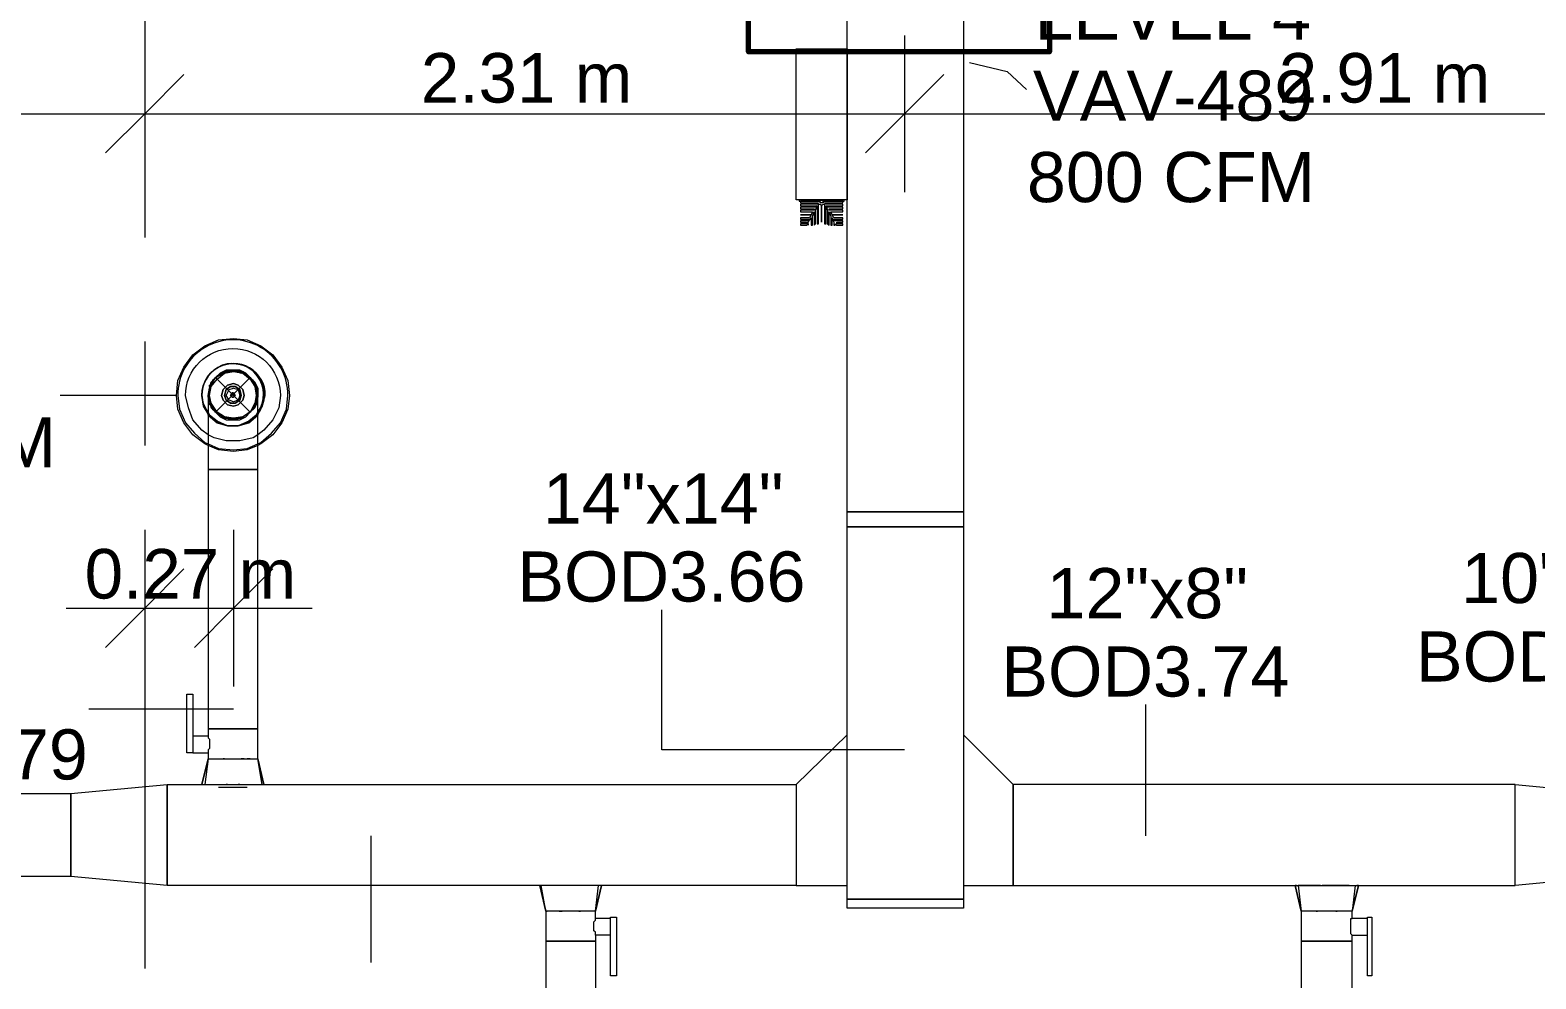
# Model space of a CAD drawing. Header units: metres. Extents: x 29 to 268, y -7 to 151.
# Drawn here: x 46.357 to 50.935, y 11.633 to 14.518 of the extents above; entities that cross this region are included whole.
import ezdxf

# ---------------------------------------------------------------- set-up
doc = ezdxf.new("R2010")
doc.units = ezdxf.units.M
doc.layers.add('HVAC - Ductos', color=5, linetype='Continuous', lineweight=50)
doc.layers.add('PDF2_Geometry', color=7, linetype='Continuous', true_color=0xaaaaaa)
doc.layers.add('PDF2_Text', color=7, linetype='Continuous')
doc.styles.add('PDF Helvetica', font='')
doc.styles.get('PDF Helvetica').set_extended_font_data('Helvetica')

msp = doc.modelspace()

# ---------------------------------------------------------------- linework, layer by layer
at = {"layer": 'HVAC - Ductos', "lineweight": 0}
for points in [[(49.1945, 14.8777), (49.1945, 13.0535), (48.8416, 13.0535), (48.8416, 14.8777)], [(48.6858, 14.4607), (48.8416, 14.4607), (48.8416, 14.0023), (48.6858, 14.0023)], [(48.7636, 14.0023), (48.7682, 13.9977), (48.7682, 13.9931), (48.7636, 13.9931), (48.7591, 13.9931), (48.7591, 13.9977)], [(46.8982, 13.4065), (46.9028, 13.4294), (46.9074, 13.4477), (46.9212, 13.4615), (46.9349, 13.4752), (46.9532, 13.4844), (46.9762, 13.4844), (46.9945, 13.4844), (47.0128, 13.4752), (47.0266, 13.4615), (47.0403, 13.4477), (47.0495, 13.4294), (47.0495, 13.4065), (47.0495, 13.4019), (47.0495, 13.4065), (47.0495, 13.4294), (47.0403, 13.4477), (47.0266, 13.4615), (47.0128, 13.4752), (46.9945, 13.4844), (46.9762, 13.4844), (46.9532, 13.4844), (46.9349, 13.4752), (46.9212, 13.4615), (46.9074, 13.4477), (46.9028, 13.4294), (46.8982, 13.4065), (46.8982, 13.4019)], [(47.0403, 13.3835), (47.0266, 13.3561), (47.0036, 13.3423), (46.9762, 13.3377), (46.9486, 13.3423), (46.9258, 13.3561), (46.9074, 13.3835), (46.9028, 13.4065), (46.9074, 13.434), (46.9258, 13.4569), (46.9486, 13.4752), (46.9762, 13.4798), (47.0036, 13.4752), (47.0266, 13.4569), (47.0403, 13.434), (47.0449, 13.4065)], [(46.944, 13.4248), (46.9394, 13.4065), (46.944, 13.4248), (46.9578, 13.4386), (46.9762, 13.4431), (46.9899, 13.4386), (47.0036, 13.4248), (47.0082, 13.4065), (47.0036, 13.4248), (46.9899, 13.4386), (46.9762, 13.4431), (46.9578, 13.4386)], [(46.9532, 13.4248), (46.9486, 13.4065), (46.9532, 13.4248), (46.967, 13.434), (46.9808, 13.434), (46.9945, 13.4248), (46.9991, 13.4065), (46.9945, 13.4248), (46.9808, 13.434), (46.967, 13.434)], [(46.9899, 13.3927), (46.9762, 13.3881), (46.9624, 13.3927), (46.9532, 13.4065), (46.9624, 13.4248), (46.9762, 13.4294), (46.9899, 13.4248), (46.9945, 13.4065)], [(46.9716, 13.4111), (46.967, 13.4065), (46.9716, 13.4157), (46.9762, 13.4157), (46.9808, 13.4065), (46.9762, 13.4111)], [(46.8799, 13.4065), (46.8845, 13.3744), (46.8982, 13.3515), (46.8845, 13.3744)], [(47.0036, 13.3927), (47.0082, 13.4065), (47.0036, 13.3927), (46.9899, 13.3789), (46.9762, 13.3744), (46.9578, 13.3789), (46.944, 13.3927), (46.9394, 13.4065), (46.944, 13.3927), (46.9578, 13.3789), (46.9762, 13.3744), (46.9899, 13.3789)], [(46.9945, 13.3927), (46.9991, 13.4065), (46.9945, 13.3927), (46.9808, 13.3835), (46.967, 13.3835), (46.9532, 13.3927), (46.9486, 13.4065), (46.9532, 13.3927), (46.967, 13.3835), (46.9808, 13.3835)], [(46.9762, 13.4019), (46.9808, 13.4065), (46.9762, 13.4019), (46.9716, 13.4019), (46.967, 13.4065), (46.9716, 13.4019)], [(46.9028, 13.3469), (46.9258, 13.3285), (46.9578, 13.3148), (46.9899, 13.3148), (47.022, 13.3285), (47.0449, 13.3469), (47.0495, 13.3561), (47.0449, 13.3469), (47.022, 13.3285), (46.9899, 13.3148), (46.9578, 13.3148), (46.9258, 13.3285), (46.9028, 13.3469), (46.8982, 13.3561)], [(47.0495, 13.3469), (47.022, 13.3239), (46.9899, 13.3148), (46.9578, 13.3148), (46.9258, 13.3239), (46.8982, 13.3469), (46.8982, 13.3515), (46.8982, 13.3469), (46.9258, 13.3239), (46.9578, 13.3148), (46.9899, 13.3148), (47.022, 13.3239), (47.0495, 13.3469), (47.0495, 13.3515)], [(48.8416, 13.0077), (48.8416, 13.0535), (49.1945, 13.0535), (49.1945, 13.0077)], [(49.1945, 13.0077), (49.1945, 11.8756), (48.8416, 11.8756), (48.8416, 13.0077)], [(46.834, 12.4989), (46.8524, 12.4989), (46.8524, 12.3202), (46.834, 12.3202)], [(49.3458, 11.9169), (50.872, 11.9169), (50.872, 12.2239), (49.3458, 12.2239), (49.3458, 11.9169), (49.3458, 12.2239), (49.1945, 12.3752), (49.1945, 11.9169)], [(46.9486, 12.3019), (46.944, 12.3019)], [(47.0082, 12.3019), (47.0036, 12.3019), (46.9991, 12.3019), (47.0036, 12.3019)], [(47.0266, 12.3019), (47.0174, 12.3019)], [(46.7744, 11.9169), (46.4812, 11.9444), (46.4812, 12.1965), (46.7744, 12.2239)], [(50.872, 11.9169), (50.872, 12.2239), (51.1608, 12.1965), (51.1608, 11.9444)], [(46.4812, 11.9444), (43.0986, 11.9444), (43.0986, 12.1965), (46.4812, 12.1965)], [(50.2074, 11.9169), (50.2028, 11.9169)], [(48.8416, 11.8756), (49.1945, 11.8756), (49.1945, 11.8481), (48.8416, 11.8481)], [(47.9662, 11.8389), (47.9708, 11.8389), (47.9753, 11.8389), (47.9708, 11.8389)], [(48.0258, 11.8389), (48.0304, 11.8389)], [(48.1403, 11.6419), (48.122, 11.6419), (48.122, 11.8206), (48.1403, 11.8206)], [(50.267, 11.8389), (50.2716, 11.8389)], [(50.3266, 11.8389), (50.3312, 11.8389)], [(50.4366, 11.6419), (50.4228, 11.6419), (50.4228, 11.8206), (50.4366, 11.8206)]]:
    msp.add_lwpolyline(points, close=True, dxfattribs=at)
for points in [[(46.7057, 14.5019), (46.7057, 14.2636), (46.7057, 14.0252)], [(49.0158, 14.5019), (49.0158, 14.2636), (49.0158, 14.0252)], [(46.8249, 14.3827), (46.7057, 14.2636), (46.5866, 14.1444)], [(49.1349, 14.3827), (49.0158, 14.2636), (48.8966, 14.1444)], [(49.2128, 14.4194), (49.3274, 14.3919), (49.387, 14.3369)], [(41.8703, 14.2636), (43.3094, 14.2636), (46.7057, 14.2636), (49.0158, 14.2636), (52.1645, 14.2636)], [(48.6949, 14.0023), (48.6949, 13.9977), (48.7591, 13.9977), (48.7545, 13.9977), (48.6995, 13.9977), (48.6995, 13.9931), (48.7545, 13.9931), (48.7499, 13.9886), (48.6995, 13.9886), (48.6995, 13.984), (48.7499, 13.984), (48.7454, 13.9794), (48.6995, 13.9794), (48.6995, 13.9748), (48.7408, 13.9748), (48.7408, 13.9702), (48.6995, 13.9702), (48.6995, 13.9657), (48.7362, 13.9657), (48.7316, 13.9565), (48.6995, 13.9565), (48.7316, 13.9565), (48.727, 13.9473), (48.6995, 13.9473), (48.6995, 13.9427), (48.727, 13.9427), (48.7224, 13.9381), (48.6995, 13.9381), (48.6995, 13.9335), (48.7178, 13.9335), (48.7178, 13.9289), (48.6995, 13.9289), (48.6995, 13.9244), (48.7178, 13.9244), (48.7224, 13.9289), (48.7224, 13.9244), (48.7224, 13.9335), (48.7316, 13.9473), (48.7316, 13.9244), (48.7362, 13.9244), (48.7362, 13.9519), (48.7408, 13.9657), (48.7408, 13.9244), (48.7454, 13.9289), (48.7454, 13.9702), (48.7499, 13.984), (48.7499, 13.9289), (48.7545, 13.9289), (48.7545, 13.9886), (48.7591, 13.9886), (48.7636, 13.984), (48.7636, 13.9335), (48.7636, 13.984), (48.7682, 13.9886), (48.7728, 13.9886), (48.7728, 13.9289), (48.7774, 13.9289), (48.7774, 13.984), (48.782, 13.9702), (48.782, 13.9289), (48.7866, 13.9244), (48.7866, 13.9657), (48.7912, 13.9519), (48.7912, 13.9244), (48.7958, 13.9244), (48.7958, 13.9473), (48.8004, 13.9335), (48.8004, 13.9244), (48.8049, 13.9244), (48.8049, 13.9289), (48.8095, 13.9244), (48.8278, 13.9244), (48.8278, 13.9289), (48.8095, 13.9289), (48.8095, 13.9335), (48.8278, 13.9335), (48.8278, 13.9381), (48.8049, 13.9381), (48.8004, 13.9427), (48.8278, 13.9427), (48.8278, 13.9473), (48.8004, 13.9473), (48.7958, 13.9565), (48.8278, 13.9565), (48.7958, 13.9565), (48.7912, 13.9657), (48.8278, 13.9657), (48.8278, 13.9702), (48.7866, 13.9702), (48.7866, 13.9748), (48.8278, 13.9748), (48.8278, 13.9794), (48.782, 13.9794), (48.7774, 13.984), (48.8278, 13.984), (48.8278, 13.9886), (48.7774, 13.9886), (48.7728, 13.9931), (48.8278, 13.9931), (48.8278, 13.9977), (48.7728, 13.9977), (48.7682, 13.9977), (48.8324, 13.9977), (48.8324, 14.0023)], [(46.8982, 13.2552), (46.889, 13.2598), (46.8524, 13.2873), (46.8249, 13.3239), (46.8066, 13.3652), (46.802, 13.4065), (46.8066, 13.4523), (46.8249, 13.4935), (46.8524, 13.5302), (46.889, 13.5577), (46.9303, 13.5761), (46.9762, 13.5807), (47.0174, 13.5761), (47.0586, 13.5577), (47.0953, 13.5302), (47.1228, 13.4935), (47.1412, 13.4523), (47.1458, 13.4065), (47.1412, 13.3652), (47.1228, 13.3239), (47.0953, 13.2873), (47.0586, 13.2598), (47.0495, 13.2552)], [(46.8982, 13.4019), (46.9028, 13.3881), (46.9074, 13.3698), (46.9212, 13.3561), (46.9349, 13.3423), (46.9532, 13.3331), (46.9762, 13.3331), (46.9486, 13.3377), (46.944, 13.3377), (46.944, 13.3423), (46.9212, 13.3561), (46.912, 13.3698), (46.9028, 13.3881), (46.9028, 13.4065), (46.9028, 13.4294), (46.912, 13.4477), (46.9212, 13.4615), (46.9394, 13.4707), (46.9532, 13.4798), (46.9762, 13.4844), (46.9945, 13.4798), (47.0128, 13.4707), (47.0266, 13.4615), (47.0403, 13.4477), (47.0449, 13.4294), (47.0495, 13.4065), (47.0449, 13.3881), (47.0403, 13.3698), (47.0266, 13.3561), (47.0128, 13.3469), (46.9945, 13.3377), (46.9762, 13.3331), (46.9532, 13.3377), (46.9394, 13.3469), (46.9212, 13.3561), (46.9074, 13.3789), (46.9028, 13.3789), (46.9028, 13.3835)], [(46.9074, 13.4386), (46.9212, 13.4615), (46.944, 13.4752)], [(46.944, 13.4752), (46.944, 13.4798), (46.9486, 13.4798)], [(46.9486, 13.4752), (46.9762, 13.4844), (46.9991, 13.4752)], [(46.9991, 13.4798), (47.0036, 13.4798), (47.0082, 13.4752)], [(47.0036, 13.4752), (47.0266, 13.4615), (47.0403, 13.4386)], [(46.9028, 13.434), (46.9028, 13.4386), (46.9074, 13.4386)], [(46.9074, 13.3835), (46.9028, 13.4065), (46.9074, 13.434)], [(47.0449, 13.4386), (47.0449, 13.434)], [(47.0449, 13.434), (47.0495, 13.4065), (47.0449, 13.3835), (47.0449, 13.3789)], [(46.802, 13.4065), (46.4491, 13.4065)], [(46.8982, 13.4065), (46.8982, 13.4019), (46.8982, 13.3835), (46.8982, 13.3515), (46.8982, 13.3148), (46.8982, 13.269), (46.8982, 13.2139), (46.8982, 13.1819), (46.9028, 13.1819), (46.9074, 13.1819), (46.9212, 13.1819), (46.9349, 13.1819), (46.9532, 13.1819), (46.9762, 13.1819), (46.9945, 13.1819), (47.0128, 13.1819), (47.0266, 13.1819), (47.0403, 13.1819), (47.0495, 13.1819), (47.0495, 13.2323), (47.0495, 13.2827), (47.0495, 13.3285), (47.0495, 13.3652), (47.0495, 13.3927), (47.0495, 13.4065)], [(47.0082, 13.3423), (47.0036, 13.3377), (46.9991, 13.3377), (46.9762, 13.3331), (46.9945, 13.3331), (47.0128, 13.3423), (47.0266, 13.3561), (47.0403, 13.3698), (47.0495, 13.3881), (47.0495, 13.4019)], [(47.0403, 13.3789), (47.0266, 13.3561), (47.0036, 13.3423)], [(47.0449, 13.3789), (47.0449, 13.3789)], [(47.0495, 13.2873), (47.0358, 13.2781), (46.9945, 13.269), (46.9532, 13.269), (46.9166, 13.2781), (46.8982, 13.2873)], [(46.8982, 13.2598), (46.9303, 13.2461), (46.9762, 13.2415), (47.0174, 13.2461), (47.0495, 13.2598)], [(47.0495, 13.2552), (47.0174, 13.2415), (46.9762, 13.2369), (46.9303, 13.2415), (46.8982, 13.2552)], [(46.8799, 12.2239), (46.8982, 12.3019), (46.9028, 12.3019), (46.9074, 12.3019), (46.9212, 12.3019), (46.9349, 12.3019), (46.9532, 12.3019), (46.9762, 12.3019), (46.9945, 12.3019), (47.0128, 12.3019), (47.0266, 12.3019), (47.0403, 12.3019), (47.0449, 12.3019), (47.0495, 12.3019), (47.0495, 12.3935), (47.0403, 12.3935), (47.0266, 12.3935), (47.0128, 12.3935), (46.9945, 12.3935), (46.9762, 12.3935), (46.9532, 12.3935), (46.9349, 12.3935), (46.9212, 12.3935), (46.9074, 12.3935), (46.9028, 12.3935), (46.8982, 12.3935), (46.9028, 12.3935), (46.9074, 12.3935), (46.9212, 12.3935), (46.9349, 12.3935), (46.9532, 12.3935), (46.9762, 12.3935), (46.9945, 12.3935), (47.0128, 12.3935), (47.0266, 12.3935), (47.0403, 12.3935), (47.0495, 12.3935), (47.0495, 13.1819), (47.0403, 13.1819), (47.0266, 13.1819), (47.0128, 13.1819), (46.9945, 13.1819), (46.9762, 13.1819), (46.9532, 13.1819), (46.9349, 13.1819), (46.9212, 13.1819), (46.9074, 13.1819), (46.9028, 13.1819), (46.8982, 13.1819), (46.8982, 12.3935), (46.8982, 12.3706), (46.8524, 12.3706), (46.8524, 12.3661), (46.8524, 12.3615), (46.8524, 12.3523), (46.8524, 12.3477), (46.8524, 12.3386), (46.8524, 12.334), (46.8524, 12.3294), (46.8524, 12.3248), (46.8524, 12.3202), (46.8982, 12.3202), (46.8982, 12.3019), (46.889, 12.2239)], [(46.7057, 12.9985), (46.7057, 12.7602), (46.7057, 12.5219)], [(46.9762, 12.9985), (46.9762, 12.7602), (46.9762, 12.5219)], [(46.8249, 12.8794), (46.7057, 12.7602), (46.5866, 12.6411)], [(47.0953, 12.8794), (46.9762, 12.7602), (46.857, 12.6411)], [(46.4674, 12.7602), (47.2145, 12.7602)], [(49.0158, 12.3294), (48.2778, 12.3294), (48.2778, 12.7556)], [(46.9762, 12.4531), (46.5362, 12.4531)], [(49.7491, 12.0681), (49.7491, 12.4669)], [(46.9028, 12.2239), (46.9212, 12.2239), (46.9258, 12.2239), (46.9303, 12.2239), (46.9394, 12.2239), (46.9624, 12.2239), (46.9853, 12.2239), (47.0082, 12.2239), (47.0174, 12.2239), (48.6858, 12.2239), (48.6858, 11.9169), (48.8416, 11.9169), (48.8416, 12.3752), (48.6858, 12.2239), (48.6858, 11.9169), (46.7744, 11.9169), (46.7744, 12.2239), (46.9303, 12.2239)], [(46.8982, 12.3706), (46.8982, 12.3661), (46.9028, 12.3615), (46.9028, 12.3523), (46.9028, 12.3431), (46.9028, 12.334), (46.8982, 12.3294), (46.8982, 12.3248), (46.8982, 12.3202)], [(46.8982, 12.3019), (46.8799, 12.2239), (46.8845, 12.2239), (46.889, 12.2239), (46.8982, 12.2239)], [(46.9028, 12.3019), (46.9028, 12.3019)], [(46.9028, 12.3019), (46.9028, 12.3019)], [(47.0678, 12.2239), (47.0495, 12.3019), (47.0678, 12.2239)], [(47.0632, 12.2239), (47.0495, 12.3019)], [(46.8799, 12.2239), (46.8799, 12.2239)], [(46.9578, 12.2239), (46.9532, 12.2239)], [(46.9945, 12.2239), (46.9899, 12.2239)], [(47.0174, 12.2239), (47.022, 12.2239), (47.0266, 12.2239), (47.0449, 12.2239)], [(47.0495, 12.2239), (47.0586, 12.2239), (47.0632, 12.2239), (47.0678, 12.2239)], [(47.054, 12.2239), (47.054, 12.2239)], [(47.0678, 12.2239), (47.0678, 12.2239)], [(47.0174, 12.2148), (47.0082, 12.2148), (46.9853, 12.2148), (46.9624, 12.2148), (46.9394, 12.2148), (46.9303, 12.2148)], [(47.3932, 12.0681), (47.3932, 11.6831)], [(47.9249, 11.9169), (47.9158, 11.9169), (47.9112, 11.9169), (47.9066, 11.9169)], [(47.9066, 11.9169), (47.9249, 11.8389), (47.9066, 11.9169)], [(47.9066, 11.9169), (47.9066, 11.9169)], [(47.9249, 11.8389), (47.9295, 11.8389), (47.9249, 11.8389), (47.9112, 11.9169)], [(47.9203, 11.9169), (47.9203, 11.9169)], [(48.0945, 11.9169), (48.0762, 11.8389), (48.0716, 11.8389), (48.067, 11.8389), (48.0532, 11.8389), (48.0395, 11.8389), (48.0212, 11.8389), (47.9982, 11.8389), (47.9799, 11.8389), (47.9616, 11.8389), (47.9478, 11.8389), (47.934, 11.8389), (47.9295, 11.8389), (47.9249, 11.8389), (47.9249, 11.7473), (47.934, 11.7473), (47.9478, 11.7473), (47.9616, 11.7473), (47.9799, 11.7473), (47.9982, 11.7473), (48.0212, 11.7473), (48.0395, 11.7473), (48.0532, 11.7473), (48.067, 11.7473), (48.0716, 11.7473), (48.0762, 11.7473), (48.0762, 10.8902)], [(47.9478, 11.9169), (47.9295, 11.9169)], [(48.0716, 11.9169), (48.0532, 11.9169), (48.0486, 11.9169), (48.044, 11.9169), (48.0349, 11.9169), (48.0212, 11.9169), (48.0166, 11.9169), (48.012, 11.9169), (47.989, 11.9169), (47.9845, 11.9169), (47.9799, 11.9169), (47.9662, 11.9169), (47.957, 11.9169), (47.9524, 11.9169)], [(48.122, 11.7702), (48.122, 11.7748), (48.122, 11.7794), (48.122, 11.784), (48.122, 11.7931), (48.122, 11.7977), (48.122, 11.8069), (48.122, 11.8115), (48.122, 11.8161), (48.0762, 11.8161), (48.0762, 11.8389), (48.0854, 11.9169)], [(48.0762, 11.8389), (48.0945, 11.9169), (48.0899, 11.9169), (48.0854, 11.9169), (48.0762, 11.9169)], [(48.0945, 11.9169), (48.0945, 11.9169)], [(50.2028, 11.9169), (50.2212, 11.8389), (50.2028, 11.9169)], [(50.2808, 11.9169), (50.2762, 11.9169), (50.267, 11.9169), (50.2532, 11.9169), (50.2487, 11.9169), (50.2441, 11.9169), (50.2258, 11.9169), (50.212, 11.9169), (50.2212, 11.8389)], [(50.2166, 11.9169), (50.2212, 11.9169)], [(50.3724, 11.9169), (50.3816, 11.9169), (50.3862, 11.9169), (50.377, 11.8389), (50.3724, 11.8389), (50.3678, 11.8389), (50.3632, 11.8389), (50.3541, 11.8389), (50.3358, 11.8389), (50.3174, 11.8389), (50.2991, 11.8389), (50.2808, 11.8389), (50.2624, 11.8389), (50.2441, 11.8389), (50.2304, 11.8389), (50.2258, 11.8389), (50.2212, 11.8389), (50.2212, 11.7473), (50.2258, 11.7473), (50.2304, 11.7473), (50.2441, 11.7473), (50.2624, 11.7473), (50.2808, 11.7473), (50.2991, 11.7473), (50.3174, 11.7473), (50.3358, 11.7473), (50.3541, 11.7473), (50.3632, 11.7473), (50.3724, 11.7473), (50.377, 11.7473), (50.377, 11.7656), (50.4228, 11.7656)], [(50.3678, 11.9169), (50.3541, 11.9169), (50.3449, 11.9169), (50.3403, 11.9169), (50.3312, 11.9169), (50.3174, 11.9169), (50.3128, 11.9169), (50.3082, 11.9169), (50.2854, 11.9169)], [(50.4228, 11.7702), (50.4228, 11.7748), (50.4228, 11.7794), (50.4228, 11.784), (50.4228, 11.7931), (50.4228, 11.7977), (50.4228, 11.8069), (50.4228, 11.8115), (50.4228, 11.8161), (50.377, 11.8161), (50.377, 11.8389), (50.3954, 11.9169), (50.3908, 11.9169), (50.3954, 11.9169), (50.377, 11.8389)], [(48.0762, 11.7656), (48.0762, 11.7702), (48.0762, 11.7748), (48.0716, 11.7794), (48.0716, 11.7886), (48.0716, 11.7977), (48.0716, 11.8069), (48.0762, 11.8115), (48.0762, 11.8161)], [(50.377, 11.7656), (50.3724, 11.7702), (50.3724, 11.7748), (50.3724, 11.7794), (50.3724, 11.7886), (50.3724, 11.7977), (50.3724, 11.8069), (50.3724, 11.8115), (50.3724, 11.8161), (50.377, 11.8161)], [(48.122, 11.7656), (48.0762, 11.7656), (48.0762, 11.7473), (48.0716, 11.7473), (48.067, 11.7473), (48.0532, 11.7473), (48.0395, 11.7473), (48.0212, 11.7473), (47.9982, 11.7473), (47.9799, 11.7473), (47.9616, 11.7473), (47.9478, 11.7473), (47.934, 11.7473), (47.9249, 11.7473), (47.9249, 10.8902)], [(50.377, 10.8902), (50.377, 11.7473), (50.3724, 11.7473), (50.3632, 11.7473), (50.3541, 11.7473), (50.3358, 11.7473), (50.3174, 11.7473), (50.2991, 11.7473), (50.2808, 11.7473), (50.2624, 11.7473), (50.2441, 11.7473), (50.2304, 11.7473), (50.2258, 11.7473), (50.2212, 11.7473), (50.2212, 10.8902)]]:
    msp.add_lwpolyline(points, dxfattribs=at)
for points in [[(47.0495, 13.2598), (47.0586, 13.2644), (47.0908, 13.2919), (47.1182, 13.3239), (47.1366, 13.3652), (47.1412, 13.4065, 1.013803), (46.8066, 13.4065), (46.8112, 13.3652), (46.8295, 13.3239), (46.857, 13.2919), (46.889, 13.2644), (46.8982, 13.2598)], [(46.8982, 13.2873), (46.8799, 13.3011), (46.8524, 13.3331), (46.8386, 13.3698), (46.8295, 13.4065, -0.994382), (47.1182, 13.4065), (47.1136, 13.3698), (47.0953, 13.3331), (47.0678, 13.3011), (47.0495, 13.2873)]]:
    msp.add_lwpolyline(points, format="xyb", dxfattribs=at)
msp.add_lwpolyline([(47.0495, 13.3515), (47.0632, 13.3744), (47.0724, 13.4065, 1.018339), (46.8799, 13.4065), (46.8845, 13.3744), (46.8982, 13.3561, -1.403667), (47.0678, 13.4065), (47.0632, 13.3744), (47.0495, 13.3561, 1.40424), (46.8799, 13.4065, -1.420131)], format="xyb", close=True, dxfattribs=at)
at = {"layer": 'PDF2_Geometry', "color": 232, "lineweight": 70, "true_color": 0xe91e64}
msp.add_lwpolyline([(48.5412, 15.596), (49.4567, 15.596), (49.4567, 14.4522), (48.5412, 14.4522)], close=True, dxfattribs=at)
at = {"layer": 'PDF2_Geometry', "lineweight": 0}
for points in [[(46.7057, 15.1573), (46.7057, 13.8877)], [(46.7057, 13.5715), (46.7057, 13.2552)], [(46.7057, 12.9343), (46.7057, 11.6648)]]:
    msp.add_lwpolyline(points, dxfattribs=at)
at = {"layer": 'PDF2_Geometry', "color": 8, "lineweight": 0, "true_color": 0x808080}
msp.add_lwpolyline([(47.0358, 13.4523), (46.9991, 13.4798), (46.9486, 13.4798), (46.912, 13.4523), (46.8982, 13.4065), (46.912, 13.3652), (46.9486, 13.3377), (46.9991, 13.3377), (47.0358, 13.3652), (47.0495, 13.4065)], close=True, dxfattribs=at)
for points in [[(46.9212, 13.4615), (47.0266, 13.3561)], [(47.0266, 13.4615), (46.9212, 13.3561)]]:
    msp.add_lwpolyline(points, dxfattribs=at)

# ---------------------------------------------------------------- texts
at = {"layer": 'PDF2_Text', "lineweight": 0, "attachment_point": 4, "style": 'PDF Helvetica'}
for s, insert, char_height in [('LEVEL 4', (49.4107, 14.565), 0.15247), ('2.31 m', (47.5452, 14.3718), 0.15059), ('2.91 m', (50.1532, 14.3718), 0.15059), ('VAV-489', (49.4061, 14.3175), 0.15247), ('800 CFM', (49.3878, 14.07), 0.15247), ('100 CFM', (45.5605, 13.2633), 0.15247), ('14"x14"', (47.9164, 13.0937), 0.15247), ('0.27 m', (46.5231, 12.8638), 0.15059), ('BOD3.66', (47.8385, 12.8554), 0.15247), ('10"x8"', (50.7078, 12.8508), 0.15247), ('12"x8"', (49.4473, 12.8049), 0.15247), ('BOD3.74', (50.5703, 12.6124), 0.15247), ('BOD3.74', (49.3098, 12.5666), 0.15247), ('BOD3.79', (45.6568, 12.3145), 0.15247)]:
    msp.add_mtext(s, dxfattribs=dict(at, insert=insert, char_height=char_height))

doc.saveas('drawing.dxf')
